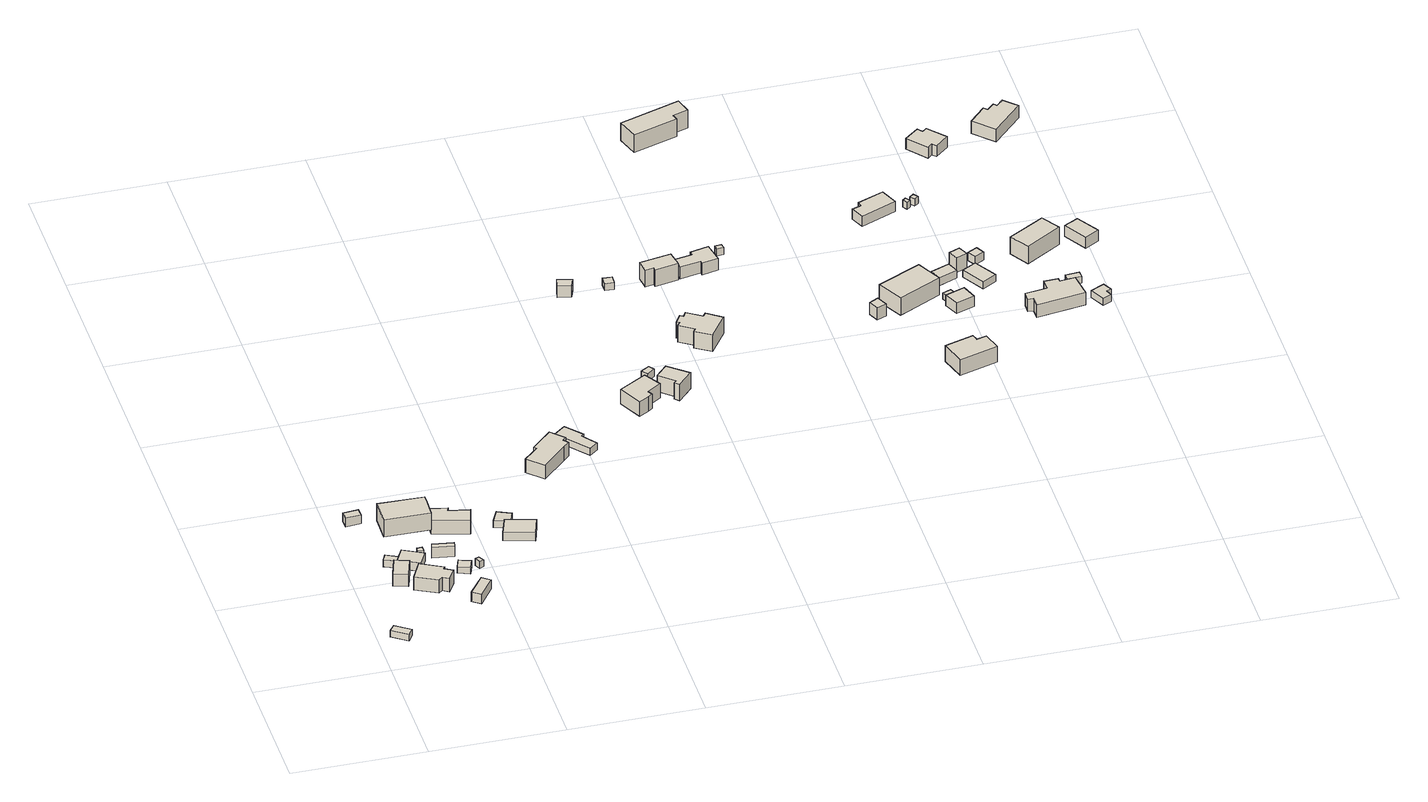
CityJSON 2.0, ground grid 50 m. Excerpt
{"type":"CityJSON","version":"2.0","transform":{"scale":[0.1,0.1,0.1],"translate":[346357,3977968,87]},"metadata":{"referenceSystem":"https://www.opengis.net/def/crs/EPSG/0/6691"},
"CityObjects":{
"building1":{"type":"Building","attributes":{"measuredHeight":2.7},"geometry":[{"type":"Solid","lod":"1","boundaries":[[[[0,1,2,3]],[[2,4,5,3]],[[1,6,4,2]],[[0,7,6,1]],[[3,5,7,0]],[[4,6,7,5]]]]}]},
"building2":{"type":"Building","attributes":{"土砂災害警戒区域.現象区分":"2","土砂災害警戒区域.区域区分":"1","measuredHeight":5.7},"geometry":[{"type":"Solid","lod":"1","boundaries":[[[[8,9,10,11]],[[10,12,13,11]],[[9,14,12,10]],[[8,15,14,9]],[[11,13,15,8]],[[12,14,15,13]]]]}]},
"building3":{"type":"Building","attributes":{"土砂災害警戒区域.現象区分":"2","土砂災害警戒区域.区域区分":"1","measuredHeight":3},"geometry":[{"type":"Solid","lod":"1","boundaries":[[[[16,17,18,19]],[[18,20,21,19]],[[17,22,20,18]],[[16,23,22,17]],[[19,21,23,16]],[[20,22,23,21]]]]}]},
"building4":{"type":"Building","attributes":{"土砂災害警戒区域.現象区分":"2","土砂災害警戒区域.区域区分":"1","measuredHeight":3.7},"geometry":[{"type":"Solid","lod":"1","boundaries":[[[[24,25,26,27]],[[26,28,29,27]],[[25,30,28,26]],[[24,31,30,25]],[[27,29,31,24]],[[28,30,31,29]]]]}]},
"building5":{"type":"Building","attributes":{"土砂災害警戒区域.現象区分":"2","土砂災害警戒区域.区域区分":"1","measuredHeight":4.2},"geometry":[{"type":"Solid","lod":"1","boundaries":[[[[32,33,34,35,36]],[[35,37,38,36]],[[34,39,37,35]],[[33,40,39,34]],[[32,41,40,33]],[[36,38,41,32]],[[37,39,40,41,38]]]]}]},
"building6":{"type":"Building","attributes":{"土砂災害警戒区域.現象区分":"2","土砂災害警戒区域.区域区分":"1","measuredHeight":7.3},"geometry":[{"type":"Solid","lod":"1","boundaries":[[[[42,43,44,45,46,47,48,49]],[[48,50,51,49]],[[47,52,50,48]],[[46,53,52,47]],[[45,54,53,46]],[[44,55,54,45]],[[43,56,55,44]],[[42,57,56,43]],[[49,51,57,42]],[[50,52,53,54,55,56,57,51]]]]}]},
"building7":{"type":"Building","attributes":{"土砂災害警戒区域.現象区分":"2","土砂災害警戒区域.区域区分":"1","measuredHeight":3.2},"geometry":[{"type":"Solid","lod":"1","boundaries":[[[[58,59,60,61]],[[60,62,63,61]],[[59,64,62,60]],[[58,65,64,59]],[[61,63,65,58]],[[62,64,65,63]]]]}]},
"building8":{"type":"Building","attributes":{"土砂災害警戒区域.現象区分":"2","土砂災害警戒区域.区域区分":"1","measuredHeight":8.6},"geometry":[{"type":"Solid","lod":"1","boundaries":[[[[66,67,68,69,70]],[[69,71,72,70]],[[68,73,71,69]],[[67,74,73,68]],[[66,75,74,67]],[[70,72,75,66]],[[71,73,74,75,72]]]]}]},
"building9":{"type":"Building","attributes":{"土砂災害警戒区域.現象区分":"2","土砂災害警戒区域.区域区分":"1","measuredHeight":4.1},"geometry":[{"type":"Solid","lod":"1","boundaries":[[[[76,77,78,79]],[[78,80,81,79]],[[77,82,80,78]],[[76,83,82,77]],[[79,81,83,76]],[[80,82,83,81]]]]}]},
"building10":{"type":"Building","attributes":{"土砂災害警戒区域.現象区分":"2","土砂災害警戒区域.区域区分":"1","measuredHeight":4.6},"geometry":[{"type":"Solid","lod":"1","boundaries":[[[[84,85,86,87]],[[86,88,89,87]],[[85,90,88,86]],[[84,91,90,85]],[[87,89,91,84]],[[88,90,91,89]]]]}]},
"building11":{"type":"Building","attributes":{"土砂災害警戒区域.現象区分":"2","土砂災害警戒区域.区域区分":"1","measuredHeight":2.7},"geometry":[{"type":"Solid","lod":"1","boundaries":[[[[92,93,94,95]],[[94,96,97,95]],[[93,98,96,94]],[[92,99,98,93]],[[95,97,99,92]],[[96,98,99,97]]]]}]},
"building12":{"type":"Building","attributes":{"土砂災害警戒区域.現象区分":"2","土砂災害警戒区域.区域区分":"1","measuredHeight":3},"geometry":[{"type":"Solid","lod":"1","boundaries":[[[[100,101,102,103]],[[102,104,105,103]],[[101,106,104,102]],[[100,107,106,101]],[[103,105,107,100]],[[104,106,107,105]]]]}]},
"building13":{"type":"Building","attributes":{"土砂災害警戒区域.現象区分":"2","土砂災害警戒区域.区域区分":"1","measuredHeight":6.6},"geometry":[{"type":"Solid","lod":"1","boundaries":[[[[108,109,110,111,112,113]],[[112,114,115,113]],[[111,116,114,112]],[[110,117,116,111]],[[109,118,117,110]],[[108,119,118,109]],[[113,115,119,108]],[[114,116,117,118,119,115]]]]}]},
"building14":{"type":"Building","attributes":{"土砂災害警戒区域.現象区分":"2","土砂災害警戒区域.区域区分":"1","measuredHeight":3},"geometry":[{"type":"Solid","lod":"1","boundaries":[[[[120,121,122,123,124,125]],[[124,126,127,125]],[[123,128,126,124]],[[122,129,128,123]],[[121,130,129,122]],[[120,131,130,121]],[[125,127,131,120]],[[126,128,129,130,131,127]]]]}]},
"building15":{"type":"Building","attributes":{"土砂災害警戒区域.現象区分":"2","土砂災害警戒区域.区域区分":"1","measuredHeight":3.8},"geometry":[{"type":"Solid","lod":"1","boundaries":[[[[132,133,134,135,136,137]],[[136,138,139,137]],[[135,140,138,136]],[[134,141,140,135]],[[133,142,141,134]],[[132,143,142,133]],[[137,139,143,132]],[[138,140,141,142,143,139]]]]}]},
"building16":{"type":"Building","attributes":{"measuredHeight":7.3},"geometry":[{"type":"Solid","lod":"1","boundaries":[[[[144,145,146,147,148,149,150,151,152]],[[151,153,154,152]],[[150,155,153,151]],[[149,156,155,150]],[[148,157,156,149]],[[147,158,157,148]],[[146,159,158,147]],[[145,160,159,146]],[[144,161,160,145]],[[152,154,161,144]],[[153,155,156,157,158,159,160,161,154]]]]}]},
"building17":{"type":"Building","attributes":{"measuredHeight":3},"geometry":[{"type":"Solid","lod":"1","boundaries":[[[[162,163,164,165,166,167]],[[166,168,169,167]],[[165,170,168,166]],[[164,171,170,165]],[[163,172,171,164]],[[162,173,172,163]],[[167,169,173,162]],[[168,170,171,172,173,169]]]]}]},
"building18":{"type":"Building","attributes":{"measuredHeight":7.6},"geometry":[{"type":"Solid","lod":"1","boundaries":[[[[174,175,176,177,178,179,180]],[[179,181,182,180]],[[178,183,181,179]],[[177,184,183,178]],[[176,185,184,177]],[[175,186,185,176]],[[174,187,186,175]],[[180,182,187,174]],[[181,183,184,185,186,187,182]]]]}]},
"building19":{"type":"Building","attributes":{"measuredHeight":5},"geometry":[{"type":"Solid","lod":"1","boundaries":[[[[188,189,190,191]],[[190,192,193,191]],[[189,194,192,190]],[[188,195,194,189]],[[191,193,195,188]],[[192,194,195,193]]]]}]},
"building20":{"type":"Building","attributes":{"measuredHeight":3.2},"geometry":[{"type":"Solid","lod":"1","boundaries":[[[[196,197,198,199]],[[198,200,201,199]],[[197,202,200,198]],[[196,203,202,197]],[[199,201,203,196]],[[200,202,203,201]]]]}]},
"building21":{"type":"Building","attributes":{"measuredHeight":8.5},"geometry":[{"type":"Solid","lod":"1","boundaries":[[[[204,205,206,207,208,209]],[[208,210,211,209]],[[207,212,210,208]],[[206,213,212,207]],[[205,214,213,206]],[[204,215,214,205]],[[209,211,215,204]],[[210,212,213,214,215,211]]]]}]},
"building22":{"type":"Building","attributes":{"measuredHeight":3},"geometry":[{"type":"Solid","lod":"1","boundaries":[[[[216,217,218,219]],[[218,220,221,219]],[[217,222,220,218]],[[216,223,222,217]],[[219,221,223,216]],[[220,222,223,221]]]]}]},
"building23":{"type":"Building","attributes":{"measuredHeight":9.2},"geometry":[{"type":"Solid","lod":"1","boundaries":[[[[224,225,226,227,228,229,230,231,232,233,234,235]],[[234,236,237,235]],[[233,238,236,234]],[[232,239,238,233]],[[231,240,239,232]],[[230,241,240,231]],[[229,242,241,230]],[[228,243,242,229]],[[227,244,243,228]],[[226,245,244,227]],[[225,246,245,226]],[[224,247,246,225]],[[235,237,247,224]],[[236,238,239,240,241,242,243,244,245,246,247,237]]]]}]},
"building24":{"type":"Building","attributes":{"measuredHeight":7.2},"geometry":[{"type":"Solid","lod":"1","boundaries":[[[[248,249,250,251,252,253]],[[252,254,255,253]],[[251,256,254,252]],[[250,257,256,251]],[[249,258,257,250]],[[248,259,258,249]],[[253,255,259,248]],[[254,256,257,258,259,255]]]]}]},
"building25":{"type":"Building","attributes":{"measuredHeight":5.1},"geometry":[{"type":"Solid","lod":"1","boundaries":[[[[260,261,262,263,264,265,266,267]],[[266,268,269,267]],[[265,270,268,266]],[[264,271,270,265]],[[263,272,271,264]],[[262,273,272,263]],[[261,274,273,262]],[[260,275,274,261]],[[267,269,275,260]],[[268,270,271,272,273,274,275,269]]]]}]},
"building26":{"type":"Building","attributes":{"measuredHeight":3},"geometry":[{"type":"Solid","lod":"1","boundaries":[[[[276,277,278,279]],[[278,280,281,279]],[[277,282,280,278]],[[276,283,282,277]],[[279,281,283,276]],[[280,282,283,281]]]]}]},
"building27":{"type":"Building","attributes":{"measuredHeight":10.3},"geometry":[{"type":"Solid","lod":"1","boundaries":[[[[284,285,286,287,288,289]],[[288,290,291,289]],[[287,292,290,288]],[[286,293,292,287]],[[285,294,293,286]],[[284,295,294,285]],[[289,291,295,284]],[[290,292,293,294,295,291]]]]}]},
"building28":{"type":"Building","attributes":{"measuredHeight":5.1},"geometry":[{"type":"Solid","lod":"1","boundaries":[[[[296,297,298,299]],[[298,300,301,299]],[[297,302,300,298]],[[296,303,302,297]],[[299,301,303,296]],[[300,302,303,301]]]]}]},
"building29":{"type":"Building","attributes":{"measuredHeight":9.2},"geometry":[{"type":"Solid","lod":"1","boundaries":[[[[304,305,306,307,308,309]],[[308,310,311,309]],[[307,312,310,308]],[[306,313,312,307]],[[305,314,313,306]],[[304,315,314,305]],[[309,311,315,304]],[[310,312,313,314,315,311]]]]}]},
"building30":{"type":"Building","attributes":{"measuredHeight":9.1},"geometry":[{"type":"Solid","lod":"1","boundaries":[[[[316,317,318,319]],[[318,320,321,319]],[[317,322,320,318]],[[316,323,322,317]],[[319,321,323,316]],[[320,322,323,321]]]]}]},
"building31":{"type":"Building","attributes":{"measuredHeight":2.7},"geometry":[{"type":"Solid","lod":"1","boundaries":[[[[324,325,326,327]],[[326,328,329,327]],[[325,330,328,326]],[[324,331,330,325]],[[327,329,331,324]],[[328,330,331,329]]]]}]},
"building32":{"type":"Building","attributes":{"measuredHeight":5.6},"geometry":[{"type":"Solid","lod":"1","boundaries":[[[[332,333,334,335]],[[334,336,337,335]],[[333,338,336,334]],[[332,339,338,333]],[[335,337,339,332]],[[336,338,339,337]]]]}]},
"building33":{"type":"Building","attributes":{"土砂災害警戒区域.現象区分":"1","土砂災害警戒区域.区域区分":"2","measuredHeight":5.6},"geometry":[{"type":"Solid","lod":"1","boundaries":[[[[340,341,342,343,344,345]],[[344,346,347,345]],[[343,348,346,344]],[[342,349,348,343]],[[341,350,349,342]],[[340,351,350,341]],[[345,347,351,340]],[[346,348,349,350,351,347]]]]}]},
"building34":{"type":"Building","attributes":{"measuredHeight":3.4},"geometry":[{"type":"Solid","lod":"1","boundaries":[[[[352,353,354,355]],[[354,356,357,355]],[[353,358,356,354]],[[352,359,358,353]],[[355,357,359,352]],[[356,358,359,357]]]]}]},
"building35":{"type":"Building","attributes":{"measuredHeight":6.3},"geometry":[{"type":"Solid","lod":"1","boundaries":[[[[360,361,362,363]],[[362,364,365,363]],[[361,366,364,362]],[[360,367,366,361]],[[363,365,367,360]],[[364,366,367,365]]]]}]},
"building36":{"type":"Building","attributes":{"measuredHeight":3},"geometry":[{"type":"Solid","lod":"1","boundaries":[[[[368,369,370,371]],[[370,372,373,371]],[[369,374,372,370]],[[368,375,374,369]],[[371,373,375,368]],[[372,374,375,373]]]]}]},
"building37":{"type":"Building","attributes":{"土砂災害警戒区域.現象区分":"1","土砂災害警戒区域.区域区分":"1","measuredHeight":3},"geometry":[{"type":"Solid","lod":"1","boundaries":[[[[376,377,378,379]],[[378,380,381,379]],[[377,382,380,378]],[[376,383,382,377]],[[379,381,383,376]],[[380,382,383,381]]]]}]},
"building38":{"type":"Building","attributes":{"measuredHeight":3},"geometry":[{"type":"Solid","lod":"1","boundaries":[[[[384,385,386,387]],[[386,388,389,387]],[[385,390,388,386]],[[384,391,390,385]],[[387,389,391,384]],[[388,390,391,389]]]]}]},
"building39":{"type":"Building","attributes":{"measuredHeight":3.6},"geometry":[{"type":"Solid","lod":"1","boundaries":[[[[392,393,394,395]],[[394,396,397,395]],[[393,398,396,394]],[[392,399,398,393]],[[395,397,399,392]],[[396,398,399,397]]]]}]},
"building40":{"type":"Building","attributes":{"measuredHeight":7.2},"geometry":[{"type":"Solid","lod":"1","boundaries":[[[[400,401,402,403,404,405,406,407,408,409]],[[408,410,411,409]],[[407,412,410,408]],[[406,413,412,407]],[[405,414,413,406]],[[404,415,414,405]],[[403,416,415,404]],[[402,417,416,403]],[[401,418,417,402]],[[400,419,418,401]],[[409,411,419,400]],[[410,412,413,414,415,416,417,418,419,411]]]]}]},
"building41":{"type":"Building","attributes":{"measuredHeight":8.7},"geometry":[{"type":"Solid","lod":"1","boundaries":[[[[420,421,422,423]],[[422,424,425,423]],[[421,426,424,422]],[[420,427,426,421]],[[423,425,427,420]],[[424,426,427,425]]]]}]},
"building42":{"type":"Building","attributes":{"土砂災害警戒区域.現象区分":"1","土砂災害警戒区域.区域区分":"1","measuredHeight":5.4},"geometry":[{"type":"Solid","lod":"1","boundaries":[[[[428,429,430,431,432,433,434,435]],[[434,436,437,435]],[[433,438,436,434]],[[432,439,438,433]],[[431,440,439,432]],[[430,441,440,431]],[[429,442,441,430]],[[428,443,442,429]],[[435,437,443,428]],[[436,438,439,440,441,442,443,437]]]]}]},
"building43":{"type":"Building","attributes":{"measuredHeight":2.8},"geometry":[{"type":"Solid","lod":"1","boundaries":[[[[444,445,446,447]],[[446,448,449,447]],[[445,450,448,446]],[[444,451,450,445]],[[447,449,451,444]],[[448,450,451,449]]]]}]},
"building44":{"type":"Building","attributes":{"measuredHeight":3},"geometry":[{"type":"Solid","lod":"1","boundaries":[[[[452,453,454,455,456,457]],[[456,458,459,457]],[[455,460,458,456]],[[454,461,460,455]],[[453,462,461,454]],[[452,463,462,453]],[[457,459,463,452]],[[458,460,461,462,463,459]]]]}]},
"building45":{"type":"Building","attributes":{"measuredHeight":4.7},"geometry":[{"type":"Solid","lod":"1","boundaries":[[[[464,465,466,467]],[[466,468,469,467]],[[465,470,468,466]],[[464,471,470,465]],[[467,469,471,464]],[[468,470,471,469]]]]}]},
"building46":{"type":"Building","attributes":{"土砂災害警戒区域.現象区分":"1","土砂災害警戒区域.区域区分":"1","measuredHeight":7.4},"geometry":[{"type":"Solid","lod":"1","boundaries":[[[[472,473,474,475,476,477,478,479]],[[478,480,481,479]],[[477,482,480,478]],[[476,483,482,477]],[[475,484,483,476]],[[474,485,484,475]],[[473,486,485,474]],[[472,487,486,473]],[[479,481,487,472]],[[480,482,483,484,485,486,487,481]]]]}]}
},
"vertices":[
[84,30,119],[65,2,119],[8,43,119],[27,70,119],[8,43,146],[27,70,146],[65,2,146],[84,30,146],
[95,332,119],[120,412,119],[173,395,119],[148,315,119],[173,395,170],[148,315,170],[120,412,170],[95,332,170],
[149,452,121],[136,428,121],[91,448,121],[105,475,121],[91,448,151],[105,475,151],[136,428,151],[149,452,151],
[74,719,143],[76,687,143],[20,681,143],[17,714,143],[20,681,180],[17,714,180],[76,687,180],[74,719,180],
[136,428,118],[149,452,118],[166,485,118],[242,446,118],[214,391,118],[242,446,154],[214,391,154],[166,485,154],[149,452,154],[136,428,154],
[281,327,113],[275,317,113],[306,300,113],[280,255,113],[256,269,113],[242,257,113],[161,297,113],[198,370,113],[161,297,170],[198,370,170],[242,257,170],[256,269,170],[280,255,170],[306,300,170],[275,317,170],[281,327,170],
[243,489,116],[243,470,116],[223,471,116],[223,489,116],[223,471,148],[223,489,148],[243,470,148],[243,489,148],
[310,706,128],[310,679,128],[307,607,128],[136,609,128],[139,710,128],[136,609,200],[139,710,200],[307,607,200],[310,679,200],[310,706,200],
[428,249,101],[373,173,101],[342,196,101],[397,272,101],[342,196,141],[397,272,141],[373,173,141],[428,249,141],
[356,478,108],[353,458,108],[273,471,108],[278,490,108],[273,471,154],[278,490,154],[353,458,154],[356,478,154],
[394,386,107],[380,347,107],[335,363,107],[349,402,107],[335,363,134],[349,402,134],[380,347,134],[394,386,134],
[424,401,104],[435,380,104],[420,372,104],[409,394,104],[420,372,134],[409,394,134],[435,380,134],[424,401,134],
[307,607,109],[310,679,109],[384,662,109],[378,648,109],[457,632,109],[441,573,109],[457,632,169],[441,573,169],[378,648,169],[384,662,169],[310,679,169],[307,607,169],
[606,633,95],[593,596,95],[570,603,95],[567,594,95],[532,608,95],[555,656,95],[532,608,125],[555,656,125],[567,594,125],[570,603,125],[593,596,125],[606,633,125],
[655,499,91],[545,530,91],[567,594,91],[570,603,91],[593,596,91],[679,574,91],[593,596,126],[679,574,126],[570,603,126],[567,594,126],[545,530,126],[655,499,126],
[847,1029,93],[893,982,93],[881,969,93],[896,951,93],[872,928,93],[781,841,93],[725,896,93],[779,946,93],[770,955,93],[779,946,152],[770,955,152],[725,896,152],[781,841,152],[872,928,152],[896,951,152],[881,969,152],[893,982,152],[847,1029,152],
[917,1092,88],[971,1030,88],[962,1021,88],[1003,967,88],[971,942,88],[874,1057,88],[971,942,118],[874,1057,118],[1003,967,118],[962,1021,118],[971,1030,118],[917,1092,118],
[1259,1285,78],[1298,1221,78],[1245,1186,78],[1255,1168,78],[1237,1155,78],[1201,1134,78],[1156,1224,78],[1201,1134,140],[1156,1224,140],[1237,1155,140],[1255,1168,140],[1245,1186,140],[1298,1221,140],[1259,1285,140],
[1134,1785,176],[1121,1749,176],[1072,1761,176],[1081,1798,176],[1072,1761,225],[1081,1798,225],[1121,1749,225],[1134,1785,225],
[1296,1369,79],[1311,1349,79],[1281,1325,79],[1264,1349,79],[1281,1325,111],[1264,1349,111],[1311,1349,111],[1296,1369,111],
[1302,1275,68],[1345,1321,68],[1418,1260,68],[1364,1201,68],[1347,1217,68],[1357,1227,68],[1347,1217,137],[1357,1227,137],[1364,1201,137],[1418,1260,137],[1345,1321,137],[1302,1275,137],
[1292,1843,135],[1291,1809,135],[1257,1810,135],[1257,1844,135],[1257,1810,165],[1257,1844,165],[1291,1809,165],[1292,1843,165],
[1556,1474,53],[1497,1511,53],[1506,1525,53],[1452,1560,53],[1464,1576,53],[1454,1583,53],[1476,1617,53],[1488,1609,53],[1499,1629,53],[1554,1592,53],[1565,1607,53],[1620,1567,53],[1565,1607,123],[1620,1567,123],[1554,1592,123],[1499,1629,123],[1488,1609,123],[1476,1617,123],[1454,1583,123],[1464,1576,123],[1452,1560,123],[1506,1525,123],[1497,1511,123],[1556,1474,123],
[1521,1908,103],[1532,1847,103],[1444,1831,103],[1443,1843,103],[1411,1837,103],[1403,1887,103],[1411,1837,175],[1403,1887,175],[1443,1843,175],[1444,1831,175],[1532,1847,175],[1521,1908,175],
[1670,1957,94],[1684,1880,94],[1624,1867,94],[1622,1878,94],[1544,1863,94],[1535,1913,94],[1603,1925,94],[1601,1941,94],[1603,1925,145],[1601,1941,145],[1535,1913,145],[1544,1863,145],[1622,1878,145],[1624,1867,145],[1684,1880,145],[1670,1957,145],
[1720,1968,106],[1723,1949,106],[1697,1946,106],[1695,1966,106],[1697,1946,136],[1695,1966,136],[1723,1949,136],[1720,1968,136],
[1507,2525,233],[1735,2599,233],[1752,2537,233],[1695,2519,233],[1701,2497,233],[1533,2444,233],[1701,2497,309],[1533,2444,309],[1695,2519,309],[1752,2537,309],[1735,2599,309],[1507,2525,309],
[2190,1618,11],[2209,1577,11],[2173,1561,11],[2155,1600,11],[2173,1561,62],[2155,1600,62],[2209,1577,62],[2190,1618,62],
[2439,1271,30],[2447,1246,30],[2484,1257,30],[2505,1187,30],[2359,1143,30],[2330,1238,30],[2359,1143,97],[2330,1238,97],[2505,1187,97],[2484,1257,97],[2447,1246,97],[2439,1271,97],
[2368,1732,19],[2417,1637,19],[2255,1556,19],[2204,1652,19],[2255,1556,93],[2204,1652,93],[2417,1637,93],[2368,1732,93],
[2450,1608,30],[2458,1589,30],[2425,1578,30],[2418,1596,30],[2425,1578,57],[2418,1596,57],[2458,1589,57],[2450,1608,57],
[2417,1556,30],[2491,1583,30],[2512,1525,30],[2442,1501,30],[2512,1525,75],[2442,1501,75],[2491,1583,75],[2417,1556,75],
[2398,2159,17],[2264,2101,17],[2241,2153,17],[2276,2165,17],[2271,2185,17],[2370,2225,17],[2271,2185,60],[2370,2225,60],[2276,2165,60],[2241,2153,60],[2264,2101,60],[2398,2159,60],
[2481,1751,27],[2499,1707,27],[2427,1680,27],[2411,1723,27],[2427,1680,61],[2411,1723,61],[2499,1707,61],[2481,1751,61],
[2533,1802,21],[2550,1765,21],[2510,1748,21],[2492,1785,21],[2510,1748,84],[2492,1785,84],[2550,1765,84],[2533,1802,84],
[2573,1739,27],[2624,1653,27],[2571,1621,27],[2520,1708,27],[2571,1621,57],[2520,1708,57],[2624,1653,57],[2573,1739,57],
[2443,2189,15],[2455,2172,15],[2442,2163,15],[2430,2179,15],[2442,2163,45],[2430,2179,45],[2455,2172,45],[2443,2189,45],
[2475,2205,14],[2488,2187,14],[2472,2175,14],[2459,2192,14],[2472,2175,44],[2459,2192,44],[2488,2187,44],[2475,2205,44],
[2601,1824,22],[2618,1794,22],[2583,1774,22],[2565,1805,22],[2583,1774,57],[2565,1805,57],[2618,1794,57],[2601,1824,57],
[2766,1490,34],[2765,1531,34],[2817,1533,34],[2818,1519,34],[2876,1525,34],[2888,1429,34],[2704,1401,34],[2704,1441,34],[2683,1442,34],[2684,1479,34],[2683,1442,87],[2684,1479,87],[2704,1441,87],[2704,1401,87],[2888,1429,87],[2876,1525,87],[2818,1519,87],[2817,1533,87],[2765,1531,87],[2766,1490,87],
[2853,1884,22],[2897,1815,22],[2762,1732,22],[2718,1804,22],[2762,1732,96],[2718,1804,96],[2897,1815,96],[2853,1884,96],
[2674,2485,12],[2623,2442,12],[2609,2456,12],[2592,2440,12],[2532,2513,12],[2584,2556,12],[2599,2538,12],[2615,2552,12],[2599,2538,58],[2615,2552,58],[2584,2556,58],[2532,2513,58],[2592,2440,58],[2609,2456,58],[2623,2442,58],[2674,2485,58],
[2908,1587,31],[2910,1561,31],[2857,1559,31],[2856,1584,31],[2857,1559,60],[2856,1584,60],[2910,1561,60],[2908,1587,60],
[2968,1487,37],[2986,1453,37],[2968,1445,37],[2978,1421,37],[2945,1406,37],[2916,1461,37],[2945,1406,67],[2916,1461,67],[2978,1421,67],[2968,1445,67],[2986,1453,67],[2968,1487,67],
[2981,1884,22],[3033,1799,22],[2980,1768,22],[2927,1856,22],[2980,1768,69],[2927,1856,69],[3033,1799,69],[2981,1884,69],
[2962,2597,6],[2849,2480,6],[2778,2551,6],[2839,2616,6],[2851,2603,6],[2878,2630,6],[2889,2618,6],[2915,2643,6],[2889,2618,59],[2915,2643,59],[2878,2630,59],[2851,2603,59],[2839,2616,59],[2778,2551,59],[2849,2480,59],[2962,2597,59]
]}
